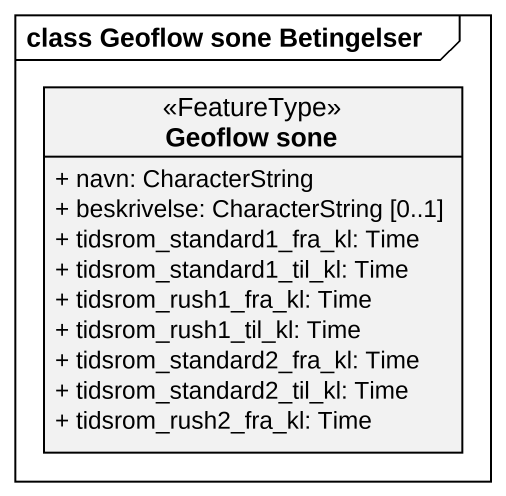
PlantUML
@startuml
mainframe class Geoflow sone Betingelser
hide circle
hide empty members
skinparam classAttributeIconSize 0
class "Geoflow sone" as Geoflow_sone <<FeatureType>> {
  + navn: CharacterString
  + beskrivelse: CharacterString [0..1]
  + tidsrom_standard1_fra_kl: Time
  + tidsrom_standard1_til_kl: Time
  + tidsrom_rush1_fra_kl: Time
  + tidsrom_rush1_til_kl: Time
  + tidsrom_standard2_fra_kl: Time
  + tidsrom_standard2_til_kl: Time
  + tidsrom_rush2_fra_kl: Time
}
@enduml
